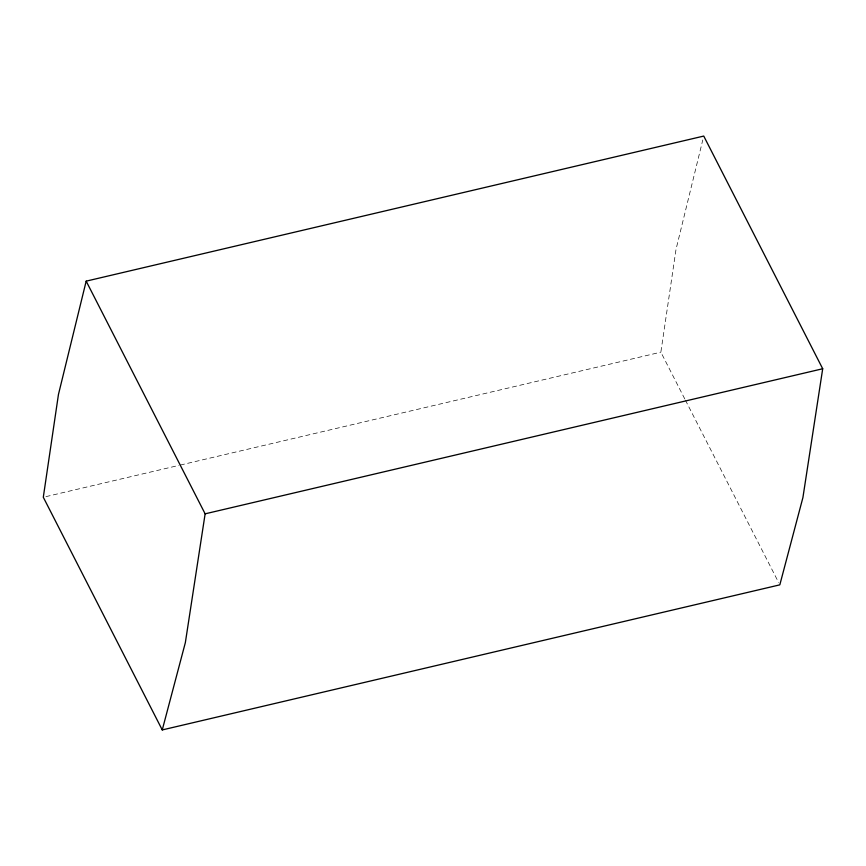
<?xml version="1.0" encoding="UTF-8"?>
<svg xmlns="http://www.w3.org/2000/svg" width="866" height="866" viewBox="0 0 866 866"><rect width="100%" height="100%" fill="white"/><g stroke="black" fill="none" stroke-linecap="round" stroke-linejoin="round"><path stroke-width="0.65" stroke-dasharray="4.33 3.25" d="M684.779 398.945L660.866 352.17L676.021 249.376L702.781 139.967M45.93 496.629L178.926 465.378M180.247 465.074L660.866 352.17M685.396 400.146L778.599 582.461"/><path stroke-width="1.3" d="M86.178 281.147L205.134 513.83L185.346 642.659L162.256 729.93L779.822 584.853L802.912 497.582L822.7 368.754L703.744 136.07L86.178 281.147L58.455 394.452L43.3 497.246L162.256 729.93M205.134 513.83L822.7 368.754"/></g></svg>
